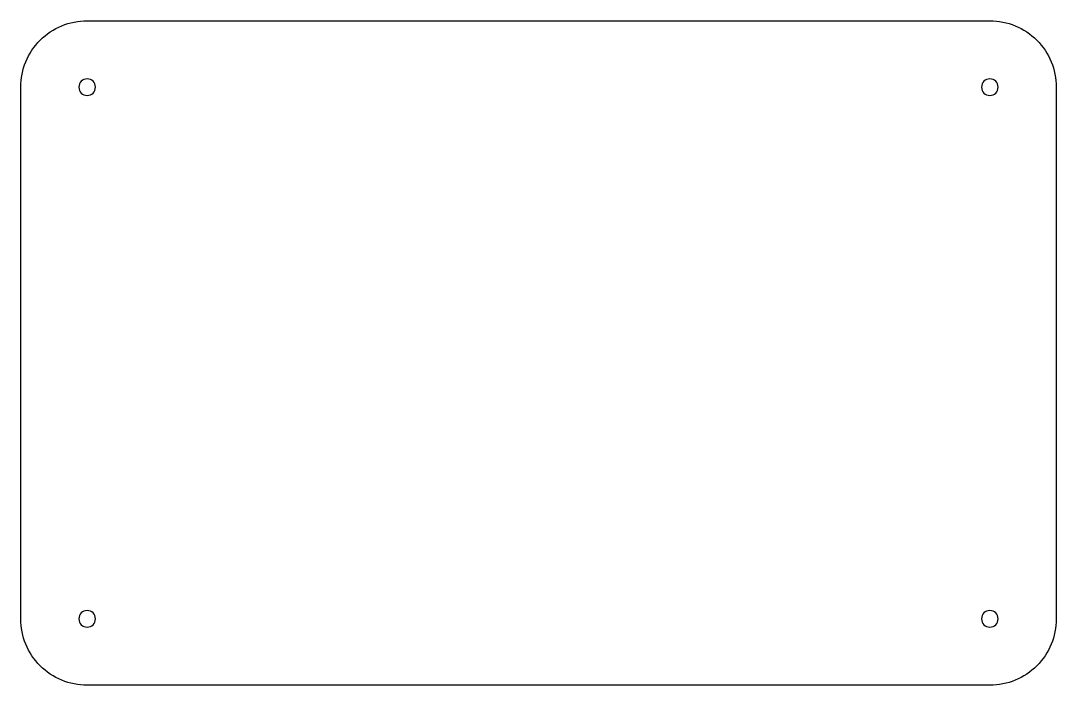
# Model space of a CAD drawing. Header units: inches. Extents: x -0.5 to 7.29, y 0 to 5.
import ezdxf

# ---------------------------------------------------------------- set-up
doc = ezdxf.new("R2010")
doc.units = ezdxf.units.IN

msp = doc.modelspace()

# ---------------------------------------------------------------- linework, layer by layer
at = {"layer": 'INTERIOR_PROFILES', "extrusion": (0, 0, -1)}
for centre in [(0, 4.5), (-6.7915, 4.5), (0, 0.5), (-6.7915, 0.5)]:
    msp.add_circle(centre, 0.0625, dxfattribs=at)
at = {"layer": 'OUTER_PROFILES'}
msp.add_lwpolyline([(7.2915, 4.5), (7.2915, 0.5, -0.414214), (6.7915, 0), (0, 0, -0.414214), (-0.5, 0.5), (-0.5, 4.5, -0.414214), (0, 5), (6.7915, 5, -0.414214)], format="xyb", close=True, dxfattribs=at)

doc.saveas('drawing.dxf')
